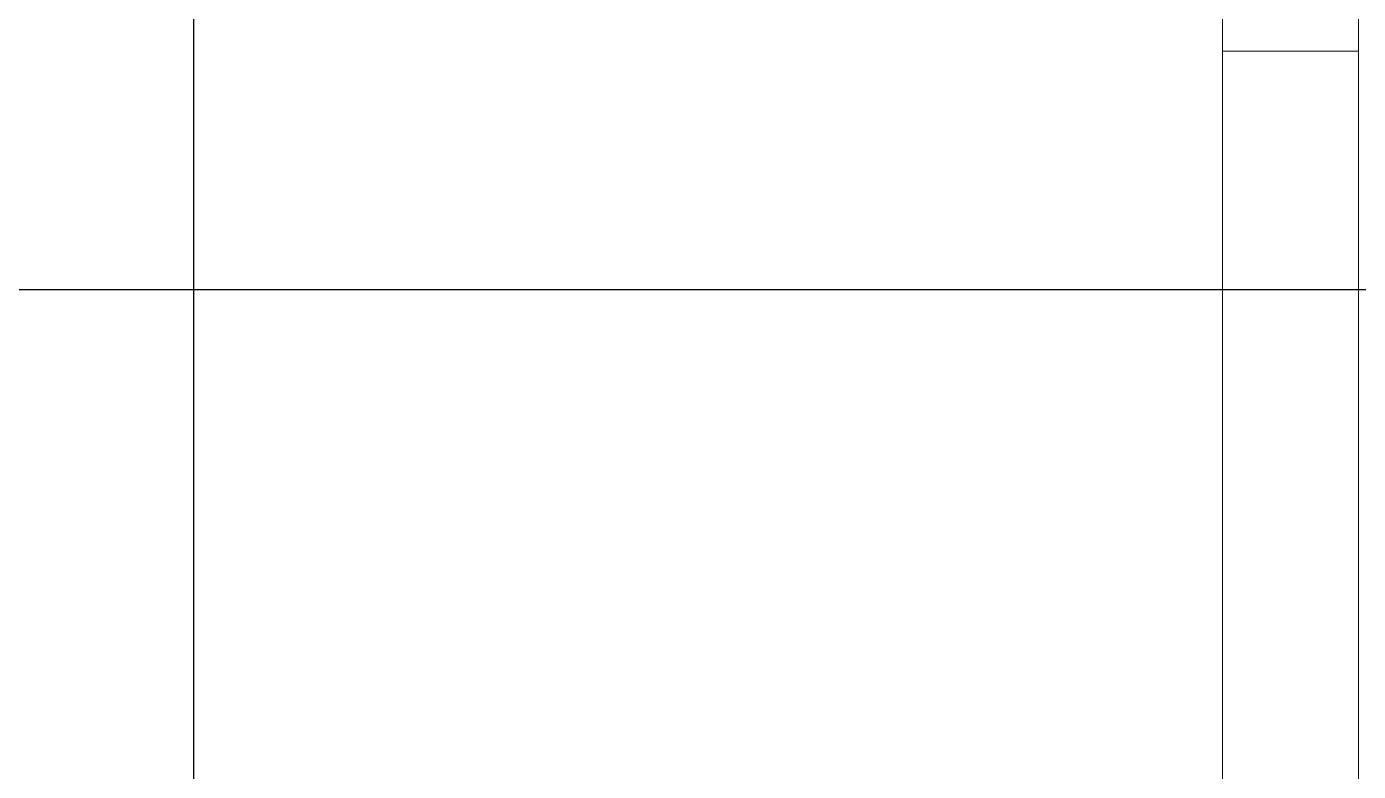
# Model space of a CAD drawing. Header units: inches. Extents: x -12418 to 57169, y -29325 to 19878.
# Drawn here: x 20976 to 21167.3, y -13269.3 to -13162.2 of the extents above; entities that cross this region are included whole.
import ezdxf

# ---------------------------------------------------------------- set-up
doc = ezdxf.new("R2010")
doc.units = ezdxf.units.IN
doc.header["$LTSCALE"] = 25
doc.header["$MEASUREMENT"] = 0
doc.layers.get('0').update_dxf_attribs({"color": 8})
doc.layers.add('00-Ground Floor$0$False Ceiling', color=251, linetype='Continuous')
doc.layers.add('00-Ground Floor$0$LOADING', color=253, linetype='Continuous', lineweight=5)

# ---------------------------------------------------------------- blocks, each defined once
blk = doc.blocks.new('00-Ground Floor$0$GF21018-P')
at = {"color": 0}
for p, q in [((0.22049, 0.47563), (0.22049, 0.0675)), ((0.24001, 0.32259), (0.24001, 0.14)), ((0.22049, 0.26708), (0.24001, 0.26708))]:
    blk.add_line(p, q, dxfattribs=at)
blk = doc.blocks.new('00-Ground Floor$0$A$Ce9e1c4c3')
at = {"layer": '00-Ground Floor$0$False Ceiling', "color": 254, "linetype": 'Continuous'}
for p, q in [((-79000, -13467.43), (-79000, -10057.43)), ((-80172.28, -13200), (-76150.49, -13200))]:
    blk.add_line(p, q, dxfattribs=at)
blk = doc.blocks.new('00-Ground Floor')
at = {"layer": '00-Ground Floor$0$False Ceiling', "color": 254}
blk.add_blockref('00-Ground Floor$0$A$Ce9e1c4c3', (100000, 0), dxfattribs=at)
at = {"layer": '00-Ground Floor$0$LOADING', "extrusion": (-2.24021e-05, -7.77426e-06, 1), "xscale": 1000, "yscale": 1000, "zscale": 1000, "rotation": 359.9985892349692}
blk.add_blockref('00-Ground Floor$0$GF21018-P', (20927.33, -13432.81, -0.38), dxfattribs=at)

msp = doc.modelspace()

# ---------------------------------------------------------------- block references
msp.add_blockref('00-Ground Floor', (0, 0))

doc.saveas('drawing.dxf')
